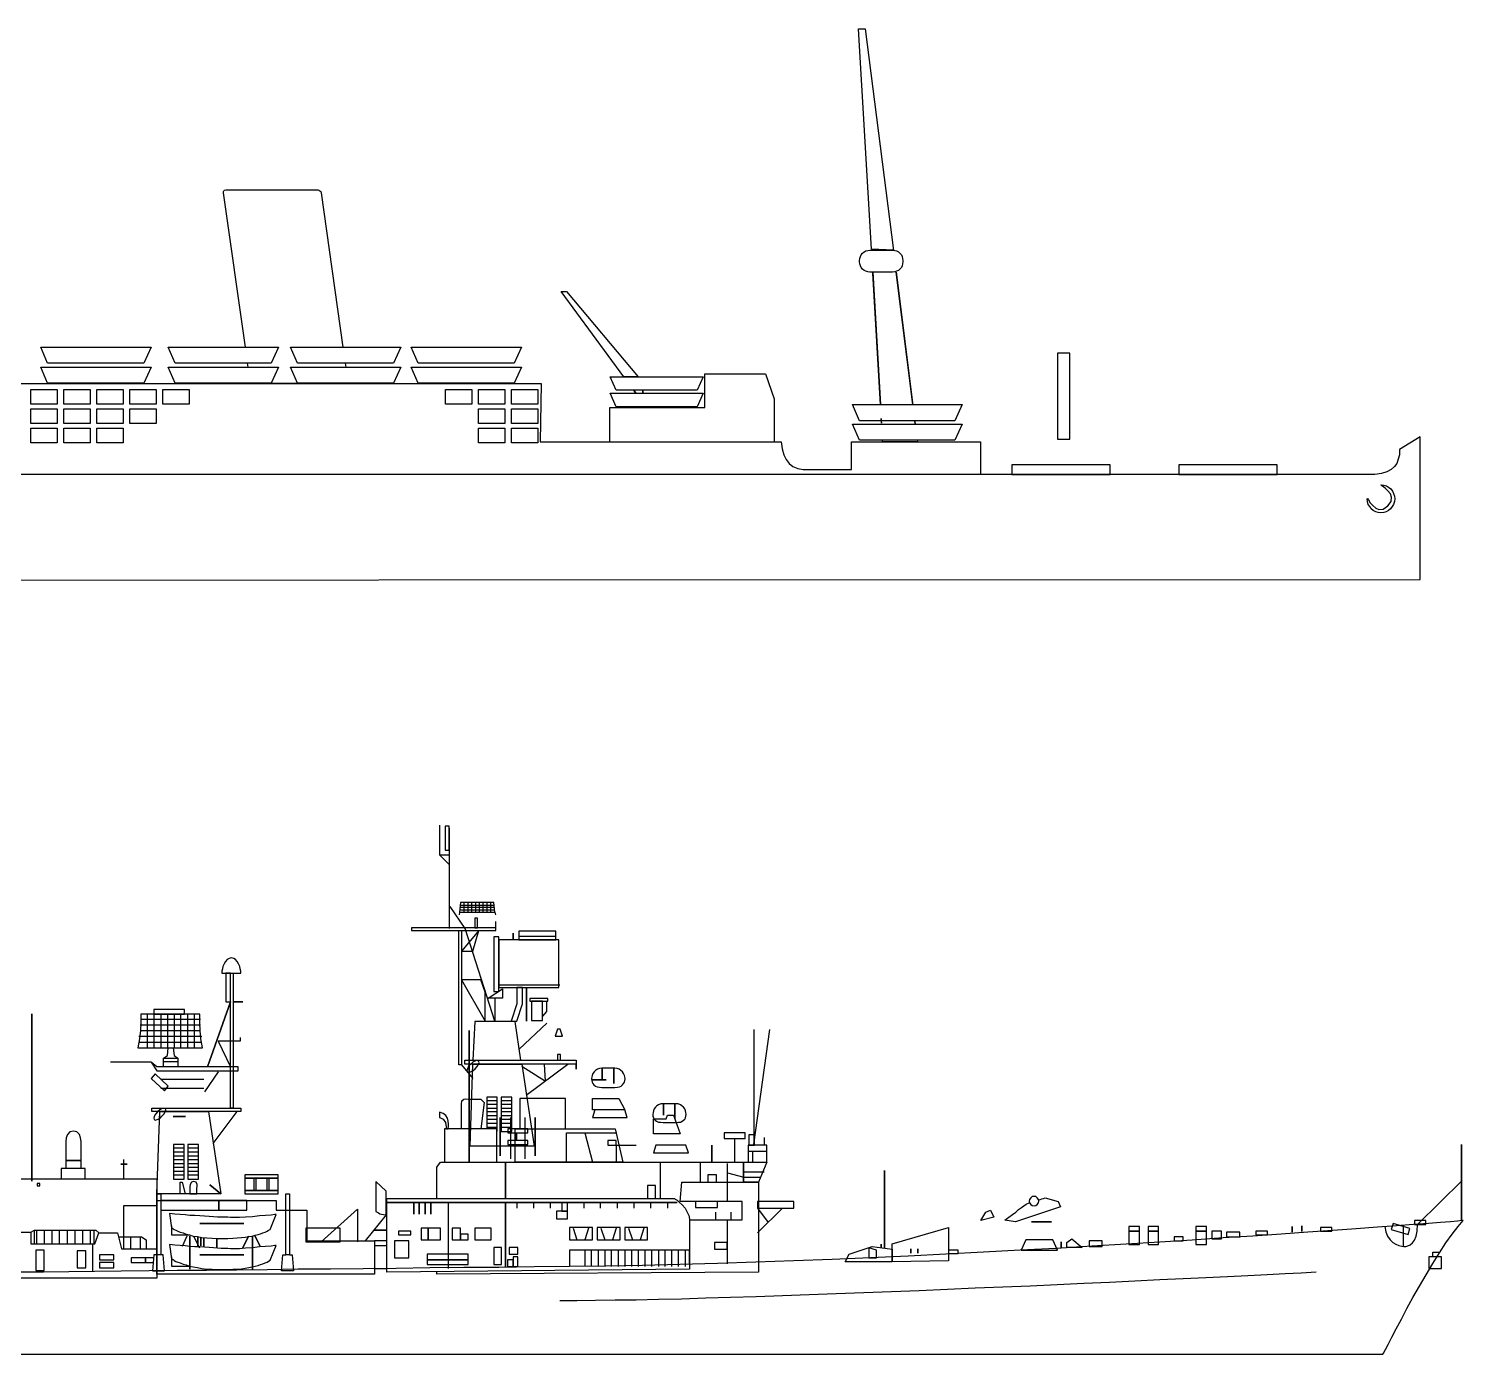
# Model space of a CAD drawing. Extents: x 598 to 1630, y 230 to 779.
# Drawn here: x 669.4 to 801.9, y 239.7 to 362.2 of the extents above; entities that cross this region are included whole.
import ezdxf

# ---------------------------------------------------------------- set-up
doc = ezdxf.new("R2010")
doc.units = 0
doc.header["$MEASUREMENT"] = 0
doc.layers.add('7', color=7, linetype='CONTINUOUS')

msp = doc.modelspace()

# ---------------------------------------------------------------- linework, layer by layer
at = {"layer": '7', "linetype": 'CONTINUOUS'}
for points in [[(747.25, 341.8), (746.05, 362.18), (746.69, 362.18), (749.28, 341.7), (749.28, 341.72), (747.25, 341.8)], [(689.41, 332.75), (687.38, 347.03), (687.38, 347.14), (687.41, 347.21), (687.48, 347.26), (687.59, 347.29)], [(687.59, 347.29), (696.1, 347.29), (696.2, 347.26), (696.3, 347.21), (696.38, 347.14), (696.4, 347.03), (698.43, 332.75)], [(747.12, 341.72), (749.2, 341.72), (749.41, 341.7), (749.58, 341.65), (749.74, 341.57), (749.89, 341.44), (750.02, 341.29), (750.09, 341.14), (750.14, 340.96), (750.17, 340.76), (750.17, 340.66), (750.14, 340.45), (750.09, 340.27), (750.02, 340.12), (749.89, 339.97), (749.74, 339.84), (749.58, 339.77), (749.41, 339.72), (749.2, 339.69), (747.12, 339.69), (746.92, 339.72), (746.74, 339.77), (746.59, 339.84), (746.43, 339.97), (746.31, 340.12), (746.23, 340.27), (746.18, 340.45), (746.15, 340.66), (746.15, 340.76), (746.18, 340.96), (746.23, 341.14), (746.31, 341.29), (746.43, 341.44), (746.59, 341.57), (746.74, 341.65), (746.92, 341.7), (747.12, 341.72)], [(748.09, 327.47), (747.37, 339.61), (747.37, 339.69), (748.09, 327.47)], [(749.53, 339.69), (751.08, 327.42), (751.08, 327.47), (749.53, 339.69)], [(724.38, 330.03), (718.58, 337.91), (719.09, 337.91), (725.7, 330.03), (725.7, 330.03), (724.38, 330.03)], [(670.51, 332.75), (680.7, 332.75), (680.04, 331.28), (679.48, 331.28), (678.92, 331.28), (678.39, 331.28), (677.83, 331.28), (677.27, 331.28), (676.71, 331.28), (676.15, 331.28), (675.59, 331.28), (675.03, 331.28), (674.47, 331.28), (673.91, 331.28), (673.36, 331.28), (672.8, 331.28), (672.26, 331.28), (671.7, 331.28), (671.14, 331.28), (670.51, 332.75)], [(682.27, 332.75), (692.46, 332.75), (691.8, 331.28), (691.24, 331.28), (690.69, 331.28), (690.15, 331.28), (689.59, 331.28), (689.03, 331.28), (688.47, 331.28), (687.92, 331.28), (687.36, 331.28), (686.8, 331.28), (686.24, 331.28), (685.68, 331.28), (685.12, 331.28), (684.56, 331.28), (684.03, 331.28), (683.47, 331.28), (682.91, 331.28), (682.27, 332.75)], [(693.58, 332.75), (703.77, 332.75), (703.11, 331.28), (702.55, 331.28), (701.99, 331.28), (701.46, 331.28), (700.9, 331.28), (700.34, 331.28), (699.78, 331.28), (699.22, 331.28), (698.66, 331.28), (698.1, 331.28), (697.55, 331.28), (696.99, 331.28), (696.43, 331.28), (695.87, 331.28), (695.34, 331.28), (694.78, 331.28), (694.22, 331.28), (693.58, 332.75)], [(704.74, 332.75), (714.93, 332.75), (714.26, 331.28), (713.71, 331.28), (713.15, 331.28), (712.61, 331.28), (712.05, 331.28), (711.49, 331.28), (710.94, 331.28), (710.38, 331.28), (709.82, 331.28), (709.26, 331.28), (708.7, 331.28), (708.14, 331.28), (707.58, 331.28), (707.02, 331.28), (706.49, 331.28), (705.93, 331.28), (705.37, 331.28), (704.74, 332.75)], [(764.45, 324.27), (765.59, 324.27), (765.59, 332.22), (764.45, 332.22), (764.45, 324.27)], [(670.51, 330.92), (680.7, 330.92), (680.04, 329.45), (679.48, 329.45), (678.92, 329.45), (678.39, 329.45), (677.83, 329.45), (677.27, 329.45), (676.71, 329.45), (676.15, 329.45), (675.59, 329.45), (675.03, 329.45), (674.47, 329.45), (673.91, 329.45), (673.36, 329.45), (672.8, 329.45), (672.26, 329.45), (671.7, 329.45), (671.14, 329.45), (670.51, 330.92)], [(682.27, 330.92), (692.46, 330.92), (691.8, 329.45), (691.24, 329.45), (690.69, 329.45), (690.15, 329.45), (689.59, 329.45), (689.03, 329.45), (688.47, 329.45), (687.92, 329.45), (687.36, 329.45), (686.8, 329.45), (686.24, 329.45), (685.68, 329.45), (685.12, 329.45), (684.56, 329.45), (684.03, 329.45), (683.47, 329.45), (682.91, 329.45), (682.27, 330.92)], [(689.67, 330.92), (689.62, 331.28)], [(693.58, 330.92), (703.77, 330.92), (703.11, 329.45), (702.55, 329.45), (701.99, 329.45), (701.46, 329.45), (700.9, 329.45), (700.34, 329.45), (699.78, 329.45), (699.22, 329.45), (698.66, 329.45), (698.1, 329.45), (697.55, 329.45), (696.99, 329.45), (696.43, 329.45), (695.87, 329.45), (695.34, 329.45), (694.78, 329.45), (694.22, 329.45), (693.58, 330.92)], [(698.64, 331.28), (698.69, 330.92)], [(704.74, 330.92), (714.93, 330.92), (714.26, 329.45), (713.71, 329.45), (713.15, 329.45), (712.61, 329.45), (712.05, 329.45), (711.49, 329.45), (710.94, 329.45), (710.38, 329.45), (709.82, 329.45), (709.26, 329.45), (708.7, 329.45), (708.14, 329.45), (707.58, 329.45), (707.02, 329.45), (706.49, 329.45), (705.93, 329.45), (705.37, 329.45), (704.74, 330.92)], [(723.08, 323.99), (723.08, 327.19), (731.85, 327.19), (731.85, 330.29), (737.46, 330.29), (738.28, 327.98), (738.28, 323.99), (723.08, 323.99)], [(649.78, 320.99), (653.21, 324.47), (657.12, 324.47), (657.12, 329.4), (716.73, 329.42), (716.65, 324.01), (738.91, 324.01), (739.01, 323.38), (739.17, 322.82), (739.37, 322.39), (739.65, 322.03), (740, 321.75), (740.44, 321.57), (740.95, 321.47), (741.58, 321.45), (745.42, 321.45), (745.42, 324.01), (757.33, 324.01), (757.33, 320.99), (649.78, 320.99)], [(669.59, 328.84), (672.03, 328.84), (672.03, 327.49), (669.59, 327.49), (669.59, 328.84)], [(672.64, 328.84), (675.08, 328.84), (675.08, 327.49), (672.64, 327.49), (672.64, 328.84)], [(675.69, 328.84), (678.13, 328.84), (678.13, 327.49), (675.69, 327.49), (675.69, 328.84)], [(678.74, 328.84), (681.18, 328.84), (681.18, 327.49), (678.74, 327.49), (678.74, 328.84)], [(681.79, 328.84), (684.23, 328.84), (684.23, 327.49), (681.79, 327.49), (681.79, 328.84)], [(698.77, 329.45), (698.66, 329.42), (690.15, 329.42), (690.05, 329.45)], [(707.89, 328.84), (710.33, 328.84), (710.33, 327.49), (707.89, 327.49), (707.89, 328.84)], [(710.94, 328.84), (713.38, 328.84), (713.38, 327.49), (710.94, 327.49), (710.94, 328.84)], [(713.99, 328.84), (716.42, 328.84), (716.42, 327.49), (713.99, 327.49), (713.99, 328.84)], [(723.13, 330.03), (731.7, 330.03), (731.14, 328.79), (730.68, 328.79), (730.22, 328.79), (729.74, 328.79), (729.28, 328.79), (728.82, 328.79), (728.34, 328.79), (727.88, 328.79), (727.4, 328.79), (726.94, 328.79), (726.49, 328.79), (726, 328.79), (725.55, 328.79), (725.06, 328.79), (724.61, 328.79), (724.12, 328.79), (723.67, 328.79), (723.13, 330.03)], [(725.5, 328.51), (725.29, 328.79), (725.29, 328.79), (725.5, 328.51)], [(726.13, 328.79), (726.13, 328.51), (726.13, 328.51), (726.13, 328.79)], [(723.13, 328.51), (731.7, 328.51), (731.14, 327.26), (730.68, 327.26), (730.22, 327.26), (729.74, 327.26), (729.28, 327.26), (728.82, 327.26), (728.34, 327.26), (727.88, 327.26), (727.4, 327.26), (726.94, 327.26), (726.49, 327.26), (726, 327.26), (725.55, 327.26), (725.06, 327.26), (724.61, 327.26), (724.12, 327.26), (723.67, 327.26), (723.13, 328.51)], [(745.52, 327.47), (755.63, 327.47), (754.97, 325.97), (754.44, 325.97), (753.88, 325.97), (753.32, 325.97), (752.79, 325.97), (752.23, 325.97), (751.67, 325.97), (751.13, 325.97), (750.58, 325.97), (750.02, 325.97), (749.46, 325.97), (748.9, 325.97), (748.36, 325.97), (747.81, 325.97), (747.25, 325.97), (746.71, 325.97), (746.15, 325.97), (745.52, 327.47)], [(669.59, 327.06), (672.03, 327.06), (672.03, 325.71), (669.59, 325.71), (669.59, 327.06)], [(672.64, 327.06), (675.08, 327.06), (675.08, 325.71), (672.64, 325.71), (672.64, 327.06)], [(675.69, 327.06), (678.13, 327.06), (678.13, 325.71), (675.69, 325.71), (675.69, 327.06)], [(678.74, 327.06), (681.18, 327.06), (681.18, 325.71), (678.74, 325.71), (678.74, 327.06)], [(710.94, 327.06), (713.38, 327.06), (713.38, 325.71), (710.94, 325.71), (710.94, 327.06)], [(713.99, 327.06), (716.42, 327.06), (716.42, 325.71), (713.99, 325.71), (713.99, 327.06)], [(748.19, 325.74), (748.16, 326.17), (748.16, 325.97), (748.19, 325.74)], [(669.59, 325.28), (672.03, 325.28), (672.03, 323.94), (669.59, 323.94), (669.59, 325.28)], [(672.64, 325.28), (675.08, 325.28), (675.08, 323.94), (672.64, 323.94), (672.64, 325.28)], [(675.69, 325.28), (678.13, 325.28), (678.13, 323.94), (675.69, 323.94), (675.69, 325.28)], [(710.94, 325.28), (713.38, 325.28), (713.38, 323.94), (710.94, 323.94), (710.94, 325.28)], [(713.99, 325.28), (716.42, 325.28), (716.42, 323.94), (713.99, 323.94), (713.99, 325.28)], [(745.52, 325.64), (755.63, 325.64), (754.97, 324.16), (754.44, 324.16), (753.88, 324.16), (753.32, 324.16), (752.79, 324.16), (752.23, 324.16), (751.67, 324.16), (751.13, 324.16), (750.58, 324.16), (750.02, 324.16), (749.46, 324.16), (748.9, 324.16), (748.36, 324.16), (747.81, 324.16), (747.25, 324.16), (746.71, 324.16), (746.15, 324.16), (745.52, 325.64)], [(751.26, 325.97), (751.31, 325.61), (751.31, 325.64), (751.26, 325.97)], [(605.46, 311.23), (797.94, 311.31), (797.94, 324.49), (796.06, 323.3), (796.03, 322.82), (795.93, 322.41), (795.81, 322.03), (795.58, 321.73), (795.27, 321.47), (794.87, 321.24), (794.38, 321.09), (793.77, 320.99), (646.52, 320.99), (641.03, 320.05), (617.15, 320.05), (611.74, 323.12), (598.14, 323.12), (598.14, 321.39), (605.49, 317.15), (605.46, 311.23)], [(751.49, 324.22), (751.52, 324.01), (748.29, 324.01), (748.29, 324.01), (748.29, 324.16), (751.49, 324.22)], [(760.23, 320.99), (769.3, 320.99), (769.3, 321.9), (760.23, 321.9), (760.23, 320.99)], [(775.66, 320.99), (784.73, 320.99), (784.73, 321.9), (775.66, 321.9), (775.66, 320.99)], [(794.36, 320.05), (794.61, 320.02), (794.84, 319.95), (795.04, 319.82), (795.25, 319.67), (795.4, 319.46), (795.5, 319.26), (795.58, 319.01), (795.6, 318.75), (795.58, 318.5), (795.5, 318.24), (795.37, 318.04), (795.22, 317.84), (795.04, 317.68), (794.81, 317.56), (794.59, 317.48), (794.33, 317.46), (794.08, 317.48), (793.85, 317.56), (793.62, 317.68), (793.44, 317.84), (793.29, 318.04), (793.16, 318.24), (793.09, 318.5), (793.06, 318.75), (793.09, 318.78), (793.19, 318.65), (793.34, 318.4), (793.57, 318.14), (793.85, 317.89), (794.15, 317.76), (794.53, 317.81), (794.97, 318.12), (795.27, 318.52), (795.32, 318.9), (795.2, 319.23), (794.97, 319.51), (794.71, 319.74), (794.46, 319.92), (794.33, 320.02), (794.36, 320.05)], [(707.34, 288.61), (707.34, 285.89), (708.28, 284.95)], [(708.23, 286.32), (708.23, 288.53), (707.87, 288.53), (707.87, 286.32), (708.23, 286.32)], [(708.23, 288.35), (708.23, 279.08)], [(707.34, 285.89), (708.23, 285.89)], [(712.47, 272.65), (712.47, 270.52), (709.73, 279.08), (708.33, 281.11)], [(712.47, 280.58), (712.37, 281.47), (709.3, 281.47), (709.19, 280.58), (712.47, 280.58)], [(709.3, 281.24), (712.37, 281.24)], [(709.3, 281.04), (712.37, 281.04)], [(709.6, 281.47), (709.6, 280.58)], [(709.96, 281.47), (709.96, 280.58)], [(710.31, 281.47), (710.31, 280.58)], [(710.67, 281.47), (710.67, 280.58)], [(711, 281.47), (711, 280.58)], [(711.35, 281.47), (711.35, 280.58)], [(711.71, 281.47), (711.71, 280.58)], [(712.07, 281.47), (712.07, 280.58)], [(709.19, 280.58), (709.17, 280.32)], [(709.3, 280.81), (712.37, 280.81)], [(710.87, 279.13), (710.87, 280.04), (710.62, 280.04), (710.62, 279.13), (710.87, 279.13)], [(712.47, 280.58), (712.52, 280.32)], [(712.52, 279.71), (712.52, 279.13)], [(712.55, 278.9), (712.55, 279.13), (704.75, 279.13), (704.75, 278.9), (712.55, 278.9)], [(709.37, 278.9), (709.37, 266.48), (709.12, 266.48), (709.12, 278.9), (709.37, 278.9)], [(709.37, 276.97), (710.44, 276.97), (710.97, 278.9)], [(709.37, 276.97), (710.44, 276.97), (710.97, 278.9), (709.37, 276.97)], [(714.15, 278.11), (714.15, 278.65)], [(714.15, 278.11), (714.15, 278.65), (714.15, 278.11)], [(718.11, 278.04), (718.11, 278.82), (714.68, 278.82), (714.68, 278.04), (718.11, 278.04)], [(714.76, 278.37), (718.11, 278.37)], [(712.83, 273.26), (712.83, 278.29), (712.37, 278.29), (712.37, 273.26), (712.83, 273.26)], [(712.37, 278.29), (712.37, 278.29), (712.37, 278.29), (712.37, 278.29), (712.37, 278.29)], [(718.37, 273.62), (718.37, 278.04), (712.83, 278.04), (712.83, 273.62), (718.37, 273.62)], [(688.99, 274.94), (688.99, 275.12), (688.94, 275.34), (688.89, 275.57), (688.79, 275.8), (688.66, 276.03), (688.51, 276.21), (688.33, 276.31), (688.1, 276.36), (687.9, 276.31), (687.72, 276.21), (687.57, 276.03), (687.44, 275.8), (687.34, 275.57), (687.29, 275.34), (687.24, 275.12), (687.24, 274.94), (688.99, 274.94)], [(688.03, 272.29), (688.03, 274.94), (687.6, 274.94), (687.6, 272.29), (688.03, 272.29)], [(688.28, 274.94), (688.28, 262.49), (688.03, 262.49), (688.03, 274.94), (688.28, 274.94)], [(711.15, 274.33), (709.37, 274.33), (711.58, 270.52), (711.58, 273.18)], [(711.15, 274.33), (709.37, 274.33), (711.58, 270.52), (711.58, 273.18), (711.15, 274.33)], [(713.18, 273.51), (713.18, 272.65), (711.84, 272.65)], [(713.18, 273.51), (713.18, 272.65), (711.84, 272.65), (713.18, 273.51)], [(712.83, 273.87), (718.47, 273.87)], [(714.5, 270.52), (715.01, 272.12), (715.01, 273.62), (714.5, 273.62), (714.5, 272.12), (713.97, 270.52), (714.5, 270.52)], [(715.37, 273.62), (715.37, 270.52)], [(715.37, 273.62), (715.37, 270.52), (715.37, 273.62)], [(685.92, 266.3), (688.03, 272.29)], [(685.92, 266.3), (688.03, 272.29), (685.92, 266.3)], [(688.38, 272.29), (689.17, 272.29)], [(688.38, 272.29), (689.17, 272.29), (688.38, 272.29)], [(717.35, 272.35), (717.35, 272.6), (715.7, 272.6), (715.7, 272.35), (717.35, 272.35)], [(716.87, 270.57), (716.87, 272.35), (715.85, 272.35), (715.85, 270.57), (716.87, 270.57)], [(716.87, 270.97), (716.87, 272.35), (717.22, 272.35), (717.22, 271.41), (716.87, 270.97)], [(669.68, 255.75), (669.68, 271.18)], [(669.68, 255.75), (669.68, 271.18), (669.68, 255.75)], [(685.46, 268.05), (685.31, 268.89), (685.23, 269.65), (685.21, 270.36), (685.21, 271.15), (679.74, 271.15), (679.74, 270.36), (679.72, 269.65), (679.62, 268.89), (679.47, 268.05), (685.46, 268.05)], [(679.74, 270.69), (685.26, 270.69)], [(680.35, 271.15), (680.35, 268.05)], [(683.79, 271.15), (683.79, 271.58), (680.96, 271.58), (680.96, 271.15), (683.79, 271.15)], [(680.96, 271.15), (680.96, 268.05)], [(681.6, 271.15), (681.6, 268.05)], [(682.21, 271.15), (682.21, 268.05)], [(682.82, 271.15), (682.82, 268.05)], [(683.43, 271.15), (683.43, 268.05)], [(684.06, 271.15), (684.06, 268.05)], [(684.67, 271.15), (684.67, 268.05)], [(714.86, 266.91), (714.33, 270.49), (710.62, 270.49), (710.44, 266.91), (714.86, 266.91)], [(679.57, 269.12), (685.39, 269.12)], [(679.69, 270.19), (685.26, 270.19)], [(679.69, 269.65), (685.26, 269.65)], [(710.08, 269.65), (710.08, 257.48)], [(710.08, 269.65), (710.08, 257.48), (710.08, 269.65)], [(717.27, 270.34), (714.71, 267.92)], [(718.7, 269.12), (718.49, 269.78), (718.24, 269.78), (718.04, 269.12), (718.7, 269.12)], [(736.38, 269.73), (736.38, 259.13), (737.88, 269.73)], [(679.57, 268.58), (685.39, 268.58)], [(682.74, 268.05), (682.82, 267.34), (683.18, 267.09), (683.18, 266.3), (681.85, 266.3), (681.85, 267.09), (682.21, 267.34), (682.29, 268.05), (682.74, 268.05)], [(688.92, 269.02), (688.92, 268.66), (686.89, 268.66), (688.03, 266.3)], [(680.66, 266.73), (676.95, 266.73)], [(680.71, 266.73), (681.24, 265.94), (688.74, 265.94), (688.74, 266.3), (681.24, 266.3), (680.71, 266.73)], [(681.85, 267.09), (683.18, 267.09)], [(681.85, 266.78), (683.18, 266.78)], [(709.37, 266.48), (710.44, 265.23)], [(719.97, 266.91), (719.97, 266.55), (709.68, 266.55), (709.68, 266.91), (719.97, 266.91)], [(710.64, 266.12), (710.82, 266.32), (710.95, 266.55), (711, 266.7), (710.95, 266.83), (710.82, 266.88), (710.67, 266.86), (710.44, 266.73), (710.24, 266.55), (710.03, 266.35), (709.93, 266.12), (709.88, 265.94), (709.91, 265.82), (710.03, 265.79), (710.21, 265.82), (710.44, 265.94), (710.64, 266.12)], [(710.19, 258.98), (710.44, 266.55), (714.94, 266.55), (716.08, 258.98), (710.19, 258.98)], [(714.94, 266.37), (717.15, 264.98), (717.05, 266.55)], [(719.21, 266.5), (715.34, 263.66)], [(718.54, 266.91), (718.54, 267.44), (718.24, 267.44), (718.24, 266.91), (718.54, 266.91)], [(719.97, 266.55), (719.97, 266.07)], [(719.97, 266.55), (719.97, 266.07), (719.97, 266.55)], [(682.29, 264.52), (681.07, 265.66), (680.71, 265.23), (681.93, 264.09), (682.29, 264.52)], [(681.6, 265.15), (685.56, 265.15)], [(686.89, 265.84), (685.64, 263.99)], [(723.55, 264.39), (723.78, 264.42), (723.98, 264.44), (724.14, 264.52), (724.26, 264.62), (724.36, 264.75), (724.44, 264.87), (724.47, 265.03), (724.49, 265.18), (724.47, 265.36), (724.44, 265.51), (724.36, 265.69), (724.26, 265.84), (724.11, 265.97), (723.96, 266.07), (723.75, 266.15), (723.55, 266.17), (722.36, 266.17), (722.13, 266.15), (721.95, 266.07), (721.77, 265.97), (721.64, 265.84), (721.52, 265.69), (721.44, 265.51), (721.42, 265.36), (721.39, 265.18), (721.42, 265.03), (721.44, 264.87), (721.52, 264.75), (721.62, 264.62), (721.75, 264.52), (721.92, 264.44), (722.13, 264.42), (722.36, 264.39), (723.55, 264.39)], [(722.38, 266.17), (722.38, 265.1)], [(722.38, 266.17), (722.38, 265.1), (722.38, 266.17)], [(723.45, 266.17), (723.45, 264.75)], [(723.45, 266.17), (723.45, 264.75), (723.45, 266.17)], [(681.6, 264.34), (685.56, 264.34)], [(721.44, 265.08), (722.74, 265.08)], [(721.44, 265.08), (722.74, 265.08), (721.44, 265.08)], [(688.99, 262.49), (688.99, 262.16), (680.76, 262.16), (680.76, 262.49), (688.99, 262.49)], [(681.7, 261.73), (681.88, 261.93), (682.01, 262.13), (682.06, 262.31), (682.03, 262.44), (681.9, 262.46), (681.73, 262.44), (681.5, 262.31), (681.29, 262.13), (681.12, 261.93), (680.99, 261.7), (680.94, 261.55), (680.99, 261.42), (681.12, 261.37), (681.27, 261.42), (681.5, 261.52), (681.7, 261.73)], [(709.37, 260.56), (709.37, 260.84), (709.37, 261.47), (709.37, 262.23), (709.37, 262.84), (709.42, 263.17), (709.58, 263.3), (709.78, 263.33), (710.01, 263.3), (710.13, 263.3), (710.29, 263.3), (710.49, 263.3), (710.67, 263.3), (710.85, 263.3), (711, 263.3), (711.1, 263.3), (711.15, 263.3), (711.46, 263), (711.15, 260.56), (709.37, 260.56)], [(712.65, 260.33), (712.68, 260.33), (712.68, 263.5), (711.71, 263.5), (711.71, 260.56), (711.71, 260.56)], [(711.71, 263.2), (712.68, 263.2)], [(711.71, 262.84), (712.68, 262.84)], [(711.71, 262.49), (712.68, 262.49)], [(714.02, 260.33), (714.02, 263.5), (713.03, 263.5), (713.03, 260.33), (714.02, 260.33)], [(713.03, 263.2), (714.02, 263.2)], [(713.03, 262.84), (714.02, 262.84)], [(713.03, 262.49), (714.02, 262.49)], [(719, 260.56), (719, 263.38), (714.76, 263.38), (714.76, 260.56), (719, 260.56)], [(724.47, 262.31), (721.47, 262.31), (721.47, 263.38), (723.93, 263.38), (724.47, 262.31)], [(729.19, 261.14), (729.42, 261.17), (729.62, 261.19), (729.78, 261.27), (729.9, 261.37), (730, 261.47), (730.08, 261.6), (730.11, 261.75), (730.13, 261.9), (730.11, 262.08), (730.08, 262.23), (730, 262.41), (729.9, 262.56), (729.75, 262.69), (729.6, 262.79), (729.4, 262.87), (729.19, 262.89), (728, 262.89), (727.79, 262.87), (727.59, 262.79), (727.44, 262.69), (727.31, 262.56), (727.18, 262.41), (727.11, 262.23), (727.08, 262.08), (727.06, 261.9), (727.06, 261.75), (727.11, 261.6), (727.18, 261.47), (727.26, 261.37), (727.39, 261.27), (727.57, 261.19), (727.77, 261.17), (728, 261.14), (729.19, 261.14)], [(728.05, 262.89), (728.05, 261.83)], [(728.05, 262.89), (728.05, 261.83), (728.05, 262.89)], [(729.09, 262.89), (729.09, 261.5)], [(729.09, 262.89), (729.09, 261.5), (729.09, 262.89)], [(681.24, 254.56), (681.5, 262.16), (686, 262.16), (687.14, 254.56), (681.24, 254.56)], [(682.74, 261.7), (683.89, 261.7)], [(682.74, 261.7), (683.89, 261.7), (682.74, 261.7)], [(688.61, 262.16), (686.4, 259.23)], [(707.34, 262.11), (707.34, 261.62), (707.44, 261.6), (707.67, 261.47), (707.9, 261.14), (708, 260.56), (708.15, 260.56), (708.15, 260.61), (708.18, 260.78), (708.18, 260.99), (708.15, 261.27), (708.08, 261.55), (707.92, 261.8), (707.67, 261.98), (707.34, 262.11)], [(711.71, 262.16), (712.68, 262.16)], [(711.71, 261.8), (712.68, 261.8)], [(711.71, 261.45), (712.68, 261.45)], [(712.95, 261.62), (712.95, 258.09)], [(712.95, 261.62), (712.95, 258.09), (712.95, 261.62)], [(713.03, 262.16), (714.02, 262.16)], [(713.03, 261.8), (714.02, 261.8)], [(713.03, 261.45), (714.02, 261.45)], [(713.92, 261.62), (713.92, 257.81)], [(715.24, 261.62), (715.24, 257.81)], [(716.18, 261.62), (716.18, 258.09)], [(716.18, 261.62), (716.18, 258.09), (716.18, 261.62)], [(724.69, 261.62), (724.47, 262.31), (721.7, 262.31), (721.47, 261.62), (724.69, 261.62)], [(729.57, 260.12), (727.11, 260.12), (727.11, 261.5), (728.3, 261.5), (728.4, 261.83), (728.96, 261.83), (729.57, 260.12)], [(674.23, 256.9), (674.23, 257.53), (674.23, 258.68), (674.23, 259.41), (674.18, 259.74), (674.08, 260.05), (673.85, 260.28), (673.52, 260.35), (673.19, 260.28), (672.99, 260.05), (672.86, 259.74), (672.81, 259.41), (672.81, 258.68), (672.81, 257.53), (672.81, 256.9), (672.81, 256.9)], [(712.65, 257.48), (712.65, 260.56), (707.8, 260.56), (707.8, 257.48), (712.65, 257.48)], [(711.71, 261.09), (712.68, 261.09)], [(711.71, 260.73), (712.68, 260.73)], [(713.03, 261.09), (714.02, 261.09)], [(713.03, 260.73), (714.02, 260.73)], [(715.52, 260.2), (715.52, 260.56), (713.67, 260.56), (713.67, 260.2), (715.52, 260.2)], [(714.33, 260.56), (723.58, 260.56), (724.29, 257.48), (714.33, 257.48), (714.33, 260.56)], [(714.45, 260.2), (714.45, 259.49)], [(714.45, 260.2), (714.45, 259.49), (714.45, 260.2)], [(719.08, 257.48), (719.08, 260.2), (723.68, 260.2)], [(720.76, 260.2), (721.47, 257.48)], [(735.6, 259.67), (735.6, 260.2), (733.64, 260.2), (733.64, 259.67), (735.6, 259.67)], [(736.46, 259.06), (736.46, 260.02), (735.93, 260.02), (735.93, 259.06), (736.46, 259.06)], [(683.76, 255.93), (683.76, 259.11), (682.77, 259.11), (682.77, 255.93), (683.76, 255.93)], [(682.77, 258.8), (683.76, 258.8)], [(685.08, 255.93), (685.08, 259.11), (684.09, 259.11), (684.09, 255.93), (685.08, 255.93)], [(684.09, 258.8), (685.08, 258.8)], [(715.52, 259.13), (715.52, 259.49), (713.67, 259.49), (713.67, 259.13), (715.52, 259.13)], [(723.68, 259.06), (723.68, 259.49), (722.89, 259.49), (722.89, 259.06), (723.68, 259.06)], [(722.89, 259.06), (725.53, 259.06)], [(723.68, 259.06), (723.68, 257.48)], [(730.34, 258.35), (730.11, 259.06), (727.34, 259.06), (727.11, 258.35), (730.34, 258.35)], [(732.5, 259.06), (732.5, 257.48)], [(732.5, 259.06), (732.5, 257.48), (732.5, 259.06)], [(734.6, 259.67), (734.6, 257.48)], [(737.6, 257.48), (737.6, 259.06), (735.85, 259.06), (735.85, 257.48), (737.6, 257.48)], [(735.85, 258.52), (737.6, 258.52)], [(736.28, 258.52), (736.28, 257.48)], [(737.35, 259.77), (737.35, 259.06)], [(801.76, 259.13), (801.76, 252.09)], [(801.76, 259.13), (801.76, 252.09), (801.76, 259.13)], [(672.81, 257.63), (674.23, 257.63)], [(672.81, 257.63), (674.23, 257.63), (672.81, 257.63)], [(677.89, 257.3), (678.5, 257.3)], [(677.89, 257.3), (678.5, 257.3), (677.89, 257.3)], [(678.14, 257.74), (678.14, 255.96)], [(682.77, 258.45), (683.76, 258.45)], [(682.77, 258.09), (683.76, 258.09)], [(682.77, 257.74), (683.76, 257.74)], [(682.77, 257.38), (683.76, 257.38)], [(684.09, 258.45), (685.08, 258.45)], [(684.09, 258.09), (685.08, 258.09)], [(684.09, 257.74), (685.08, 257.74)], [(684.09, 257.38), (685.08, 257.38)], [(707.09, 254.13), (707.09, 254.2), (707.09, 257.02), (707.44, 257.48), (735.42, 257.48), (735.42, 255.63), (736.81, 255.63), (736.81, 247.32), (707.09, 247.14), (707.09, 247.37), (707.09, 247.37)], [(713.44, 257.48), (713.44, 254.2)], [(713.44, 257.48), (713.44, 254.2), (713.44, 257.48)], [(727.72, 257.48), (727.72, 254.2)], [(731.43, 257.48), (731.43, 255.7)], [(733.92, 257.38), (733.92, 253.85)], [(735.42, 257.48), (737.6, 257.48), (736.81, 255.63), (735.42, 255.63), (735.42, 257.48)], [(665.01, 253.14), (666.58, 253.14), (666.58, 255.96), (681.24, 255.96), (681.24, 246.78), (664.65, 246.78), (665.01, 253.14)], [(674.61, 255.96), (674.61, 256.9), (672.4, 256.9), (672.4, 255.96), (674.61, 255.96)], [(682.77, 257.02), (683.76, 257.02)], [(682.77, 256.67), (683.76, 256.67)], [(682.77, 256.31), (683.76, 256.31)], [(684.09, 257.02), (685.08, 257.02)], [(684.09, 256.67), (685.08, 256.67)], [(684.09, 256.31), (685.08, 256.31)], [(692.45, 254.56), (692.45, 256.31), (689.35, 256.31), (689.35, 254.56), (692.45, 254.56)], [(689.35, 256.01), (692.45, 256.01)], [(689.35, 256.01), (692.45, 256.01), (689.35, 256.01)], [(690.42, 254.86), (690.42, 256.01), (690.19, 256.01), (690.19, 254.86), (690.42, 254.86)], [(691.61, 254.86), (691.61, 256.01), (691.38, 256.01), (691.38, 254.86), (691.61, 254.86)], [(732.93, 255.63), (732.93, 256.31), (732.14, 256.31), (732.14, 255.63), (732.93, 255.63)], [(736.99, 256.06), (735.49, 256.06), (733.99, 256.49)], [(735.49, 256.59), (737.35, 256.59)], [(748.45, 249.53), (748.45, 256.72)], [(748.45, 249.53), (748.45, 256.72), (748.45, 249.53)], [(670.42, 255.3), (670.42, 255.52), (670.17, 255.52), (670.17, 255.3), (670.42, 255.3)], [(681.6, 254.56), (681.6, 248.92), (681.24, 248.92), (681.24, 254.56), (681.6, 254.56)], [(683.4, 255.63), (683.58, 255.63), (683.84, 254.56), (683.4, 254.56), (683.4, 255.63)], [(684.93, 254.56), (684.93, 255.14), (684.95, 255.22), (684.95, 255.42), (684.85, 255.63), (684.62, 255.7), (684.42, 255.63), (684.32, 255.42), (684.29, 255.22), (684.29, 255.14), (684.29, 254.56), (684.93, 254.56)], [(686.12, 255.4), (687.14, 254.56)], [(686.12, 255.4), (687.14, 254.56), (686.12, 255.4)], [(689.35, 254.86), (692.45, 254.86)], [(689.35, 254.86), (692.45, 254.86), (689.35, 254.86)], [(693.49, 254.56), (693.49, 248.92), (693.14, 248.92), (693.14, 254.56), (693.49, 254.56)], [(701.45, 255.7), (701.45, 252.96), (701.47, 252.93), (701.52, 252.91), (701.6, 252.86), (701.7, 252.81), (701.83, 252.73), (702, 252.68), (702.18, 252.65), (702.41, 252.63), (702.41, 254.81), (701.45, 255.7)], [(727.29, 254.13), (727.29, 255.35), (726.57, 255.35), (726.57, 254.13), (727.29, 254.13)], [(730.46, 252.17), (735.32, 252.17), (735.32, 253.85), (729.57, 253.85), (729.73, 255.65), (735.42, 255.65)], [(794.7, 251.56), (794.77, 251.05), (794.95, 250.65), (795.18, 250.32), (795.44, 250.06), (795.72, 249.91), (795.99, 249.78), (796.25, 249.73), (796.45, 249.71), (796.63, 249.71), (796.83, 249.76), (797.04, 249.86), (797.24, 250.04), (797.42, 250.29), (797.57, 250.65), (797.67, 251.13), (797.7, 251.74), (801.84, 255.8)], [(681.24, 249.48), (681.24, 253.47), (678.14, 253.47), (678.14, 249.48), (681.24, 249.48)], [(681.24, 253.95), (692.27, 253.95), (692.27, 253.06), (695.09, 253.06), (695.09, 250.24), (701.34, 250.24), (701.34, 247.14), (681.24, 247.14), (681.24, 253.95)], [(689.53, 253.06), (689.53, 253.95), (681.6, 253.95), (681.6, 253.06), (689.53, 253.06)], [(686.96, 253.95), (686.96, 253.06)], [(686.96, 253.95), (686.96, 253.06), (686.96, 253.95)], [(702.49, 247.32), (702.49, 254.13), (729.06, 254.13), (729.12, 254.08), (729.29, 253.97), (729.5, 253.8), (729.78, 253.54), (730.03, 253.24), (730.23, 252.88), (730.41, 252.5), (730.46, 252.09), (730.46, 250.9), (730.46, 249.43), (730.46, 248.13), (730.46, 247.6), (702.49, 247.32)], [(702.49, 253.77), (729.32, 253.77)], [(702.49, 253.77), (729.32, 253.77), (702.49, 253.77)], [(704.98, 253.77), (704.98, 252.7)], [(704.98, 253.77), (704.98, 252.7), (704.98, 253.77)], [(705.48, 253.77), (705.48, 252.7)], [(705.48, 253.77), (705.48, 252.7), (705.48, 253.77)], [(706.02, 253.77), (706.02, 252.7)], [(706.02, 253.77), (706.02, 252.7), (706.02, 253.77)], [(706.55, 253.77), (706.55, 252.7)], [(706.55, 253.77), (706.55, 252.7), (706.55, 253.77)], [(708.15, 253.77), (708.15, 247.67)], [(713.44, 253.67), (713.44, 247.77)], [(713.44, 253.67), (713.44, 247.77), (713.44, 253.67)], [(714.5, 253.77), (714.5, 253.24)], [(716.03, 253.77), (716.03, 253.24)], [(717.58, 253.77), (717.58, 253.24)], [(719.18, 252.96), (719.18, 253.77), (718.65, 253.77), (718.65, 252.96), (719.18, 252.96)], [(720.68, 253.77), (720.68, 253.24)], [(722.2, 253.77), (722.2, 253.24)], [(723.75, 253.77), (723.75, 253.24)], [(725.3, 253.77), (725.3, 253.24)], [(726.85, 253.77), (726.85, 253.24)], [(728.4, 253.77), (728.4, 253.24)], [(733.03, 253.31), (733.03, 253.85), (731, 253.85), (731, 253.31), (733.03, 253.31)], [(740.09, 253.24), (740.09, 253.85), (736.74, 253.85), (736.74, 253.24), (740.09, 253.24)], [(736.74, 253.24), (737.7, 251.92)], [(739.03, 253.24), (736.74, 250.95)], [(762.68, 254), (762.83, 254.05), (762.99, 254.1), (763.14, 254.15), (763.32, 254.2), (764.51, 253.85), (764.71, 253.37), (760.55, 251.99), (759.58, 252.12), (759.96, 252.4), (760.29, 252.65), (760.6, 252.88), (760.85, 253.11), (761.11, 253.31), (761.34, 253.47), (761.56, 253.62), (761.82, 253.72), (761.87, 253.75), (761.87, 253.72)], [(762.28, 253.47), (762.43, 253.49), (762.58, 253.59), (762.68, 253.72), (762.71, 253.9), (762.68, 254.05), (762.58, 254.2), (762.43, 254.31), (762.28, 254.33), (762.1, 254.31), (761.97, 254.2), (761.87, 254.05), (761.84, 253.9), (761.87, 253.72), (761.97, 253.59), (762.1, 253.49), (762.28, 253.47)], [(609.97, 239.75), (794.52, 239.75), (794.57, 239.85), (794.75, 240.18), (795, 240.66), (795.33, 241.32), (795.74, 242.11), (796.22, 243), (796.73, 243.96), (797.29, 244.98), (797.9, 246.05), (798.51, 247.09), (799.12, 248.13), (799.73, 249.12), (800.34, 250.04), (800.9, 250.85), (801.46, 251.54), (801.94, 252.09), (801.81, 252.09), (801.41, 252.04), (800.75, 251.99), (799.83, 251.92), (798.71, 251.84), (797.34, 251.74), (795.77, 251.61), (794.01, 251.48), (792.03, 251.33), (789.9, 251.18), (787.58, 251.03), (785.12, 250.85), (782.5, 250.67), (779.76, 250.49), (776.89, 250.29), (773.89, 250.11), (770.79, 249.91), (767.61, 249.73), (764.33, 249.53), (761.01, 249.35), (757.6, 249.17), (754.14, 248.99), (750.66, 248.82), (747.16, 248.66), (743.62, 248.51), (740.09, 248.38), (736.56, 248.26), (733.03, 248.13), (729.55, 248.03), (726.09, 247.95), (722.71, 247.9), (719.36, 247.85), (716.08, 247.83), (712.83, 247.77), (709.6, 247.75), (706.45, 247.72), (703.33, 247.67), (700.28, 247.65), (697.28, 247.62), (694.3, 247.6), (691.43, 247.55), (688.59, 247.52), (685.82, 247.5), (683.12, 247.47), (680.51, 247.44), (677.94, 247.42), (675.48, 247.39), (673.09, 247.37), (670.75, 247.34), (668.54, 247.32)], [(682.41, 252.76), (682.59, 251.43), (682.62, 251.43), (682.67, 251.38), (682.74, 251.33), (682.84, 251.28), (683, 251.21), (683.18, 251.13), (683.4, 251.03), (683.66, 250.95), (683.94, 250.85), (684.24, 250.77), (684.6, 250.67), (684.98, 250.62), (685.39, 250.54), (685.84, 250.49), (686.33, 250.47), (686.83, 250.44), (687.34, 250.44), (687.8, 250.44), (688.26, 250.47), (688.66, 250.49), (689.04, 250.52), (689.4, 250.57), (689.73, 250.62), (690.04, 250.67), (690.32, 250.75), (690.59, 250.82), (690.82, 250.87), (691.03, 250.95), (691.23, 251.03), (691.41, 251.13), (691.56, 251.21), (691.69, 251.28), (692.25, 252.65), (692.12, 252.65), (691.79, 252.6), (691.28, 252.58), (690.7, 252.53), (690.06, 252.45), (689.43, 252.42), (688.87, 252.37), (688.46, 252.37), (688.28, 252.37), (688.05, 252.37), (687.8, 252.4), (687.49, 252.4), (687.16, 252.4), (686.83, 252.42), (686.45, 252.45), (686.05, 252.48), (685.64, 252.5), (685.21, 252.53), (684.75, 252.55), (684.29, 252.58), (683.84, 252.63), (683.38, 252.65), (682.9, 252.7), (682.41, 252.76)], [(696.41, 250.14), (699.77, 253.14), (699.77, 250.14)], [(702.41, 252.63), (700.48, 250.24)], [(719.18, 252.27), (719.18, 252.96), (718.16, 252.96), (718.16, 252.27), (719.18, 252.27)], [(732.85, 252.88), (732.85, 252.17)], [(733.92, 252.17), (733.92, 248.11)], [(734.25, 252.88), (734.25, 252.17)], [(757.37, 252.09), (757.83, 252.88), (758.26, 253.06), (758.57, 252.4), (757.37, 252.09)], [(762.05, 251.99), (763.9, 251.99)], [(762.05, 251.99), (763.9, 251.99), (762.05, 251.99)], [(798.48, 251.74), (798.48, 252.09), (797.44, 252.09), (797.44, 251.74), (798.48, 251.74)], [(667.29, 249.96), (667.83, 249.96), (668.26, 251.03), (669.58, 251.03), (669.58, 249.96), (675.5, 249.96), (675.86, 250.95), (677.61, 250.95), (677.97, 249.48), (681.24, 249.48)], [(669.58, 251.03), (669.94, 251.21), (675.58, 251.21), (675.86, 250.95)], [(669.89, 251.21), (669.89, 249.96)], [(670.11, 251.21), (670.11, 249.96)], [(670.83, 251.21), (670.83, 249.96)], [(671.54, 251.21), (671.54, 249.96)], [(672.22, 251.21), (672.22, 249.96)], [(672.93, 251.21), (672.93, 249.96)], [(673.65, 251.21), (673.65, 249.96)], [(674.36, 251.21), (674.36, 249.96)], [(675.07, 251.21), (675.07, 249.96)], [(675.4, 251.21), (675.4, 249.96)], [(677.71, 250.6), (679.82, 250.6), (680.25, 250.32), (680.25, 249.48)], [(678.8, 250.6), (678.8, 249.48)], [(679.69, 250.6), (679.69, 249.48)], [(682.57, 251.61), (682.57, 250.77), (684.24, 250.77), (684.24, 250.77)], [(684.01, 250.67), (683.58, 249.71)], [(684.27, 247.6), (684.27, 250.67)], [(684.27, 247.6), (684.27, 250.67), (684.27, 247.6)], [(684.62, 250.67), (685.16, 249.58)], [(685.21, 251.82), (689.27, 251.82)], [(685.21, 251.82), (689.27, 251.82), (685.21, 251.82)], [(685.28, 249.76), (685.28, 250.57)], [(685.28, 249.76), (685.28, 250.57), (685.28, 249.76)], [(689.71, 250.67), (689.17, 249.58)], [(689.71, 250.67), (689.17, 249.58), (689.71, 250.67)], [(690.06, 247.6), (690.06, 250.67)], [(690.06, 247.6), (690.06, 250.67), (690.06, 247.6)], [(690.32, 250.67), (690.77, 249.71)], [(690.32, 250.67), (690.77, 249.71), (690.32, 250.67)], [(698.17, 250.14), (698.17, 251.38), (694.99, 251.38), (694.99, 250.14), (698.17, 250.14)], [(701.27, 251.21), (702.49, 251.21)], [(701.27, 251.21), (702.49, 251.21), (701.27, 251.21)], [(704.7, 250.77), (704.7, 251.13), (703.55, 251.13), (703.55, 250.77), (704.7, 250.77)], [(707.44, 250.32), (707.44, 251.38), (705.66, 251.38), (705.66, 250.32), (707.44, 250.32)], [(706.3, 251.38), (706.3, 250.32)], [(706.3, 251.38), (706.3, 250.32), (706.3, 251.38)], [(709.3, 250.32), (709.3, 251.38), (708.51, 251.38), (708.51, 250.32), (709.3, 250.32)], [(710.01, 250.32), (710.01, 250.85), (709.3, 250.85), (709.3, 250.32), (710.01, 250.32)], [(712.12, 250.32), (712.12, 251.38), (710.62, 251.38), (710.62, 250.32), (712.12, 250.32)], [(721.47, 250.32), (721.47, 251.46), (719.36, 251.46), (719.36, 250.32), (721.47, 250.32)], [(719.71, 251.38), (720.04, 250.32)], [(721.11, 251.38), (720.76, 250.32)], [(724.03, 250.32), (724.03, 251.46), (721.9, 251.46), (721.9, 250.32), (724.03, 250.32)], [(722.25, 251.38), (722.61, 250.32)], [(723.68, 251.38), (723.32, 250.32)], [(726.57, 250.32), (726.57, 251.46), (724.47, 251.46), (724.47, 250.32), (726.57, 250.32)], [(724.82, 251.38), (725.18, 250.32)], [(726.22, 251.38), (725.89, 250.32)], [(749.16, 248.28), (749.16, 249.96), (754.37, 251.46), (754.37, 248.38), (749.16, 248.28)], [(772.03, 249.88), (772.03, 251.56), (771.04, 251.56), (771.04, 249.88), (772.03, 249.88)], [(771.14, 251.13), (772.03, 251.13)], [(771.14, 251.13), (772.03, 251.13), (771.14, 251.13)], [(773.79, 249.88), (773.79, 251.56), (772.82, 251.56), (772.82, 249.88), (773.79, 249.88)], [(772.9, 251.13), (773.79, 251.13)], [(772.9, 251.13), (773.79, 251.13), (772.9, 251.13)], [(776.07, 250.24), (776.07, 250.6), (775.21, 250.6), (775.21, 250.24), (776.07, 250.24)], [(778.21, 249.88), (778.21, 251.56), (777.22, 251.56), (777.22, 249.88), (778.21, 249.88)], [(777.32, 251.13), (778.21, 251.13)], [(777.32, 251.13), (778.21, 251.13), (777.32, 251.13)], [(779.61, 250.42), (779.61, 251.13), (778.72, 251.13), (778.72, 250.42), (779.61, 250.42)], [(781.28, 250.6), (781.28, 251.03), (780.06, 251.03), (780.06, 250.6), (781.28, 250.6)], [(783.85, 250.77), (783.85, 251.13), (782.78, 251.13), (782.78, 250.77), (783.85, 250.77)], [(786.14, 251.56), (786.14, 251.03)], [(786.14, 251.56), (786.14, 251.03), (786.14, 251.56)], [(787.02, 251.61), (787.02, 251.08)], [(787.02, 251.61), (787.02, 251.08), (787.02, 251.61)], [(789.79, 251.13), (789.79, 251.46), (788.75, 251.46), (788.75, 251.13), (789.79, 251.13)], [(796.86, 250.8), (797.01, 251.36), (795.46, 251.82), (795.28, 251.26), (796.86, 250.8)], [(796.38, 251.64), (796.38, 249.71)], [(670.83, 247.5), (670.83, 249.35), (670.04, 249.35), (670.04, 247.5), (670.83, 247.5)], [(674.66, 247.72), (674.66, 249.3), (673.88, 249.3), (673.88, 247.72), (674.66, 247.72)], [(675.32, 247.42), (675.32, 249.96)], [(682.41, 249.88), (682.59, 248.56), (682.62, 248.56), (682.67, 248.51), (682.74, 248.49), (682.84, 248.41), (683, 248.33), (683.18, 248.26), (683.4, 248.18), (683.66, 248.08), (683.94, 248), (684.24, 247.9), (684.6, 247.83), (684.98, 247.75), (685.39, 247.67), (685.84, 247.62), (686.33, 247.6), (686.83, 247.57), (687.34, 247.57), (687.8, 247.57), (688.26, 247.6), (688.66, 247.62), (689.04, 247.65), (689.4, 247.7), (689.73, 247.75), (690.04, 247.83), (690.32, 247.88), (690.59, 247.95), (690.82, 248.03), (691.03, 248.11), (691.23, 248.18), (691.41, 248.26), (691.56, 248.36), (691.69, 248.44), (692.25, 249.78), (692.12, 249.78), (691.79, 249.73), (691.28, 249.71), (690.7, 249.66), (690.06, 249.58), (689.43, 249.55), (688.87, 249.5), (688.46, 249.5), (688.28, 249.5), (688.05, 249.5), (687.8, 249.53), (687.49, 249.53), (687.16, 249.53), (686.83, 249.55), (686.45, 249.58), (686.05, 249.6), (685.64, 249.63), (685.21, 249.66), (684.75, 249.68), (684.29, 249.71), (683.84, 249.76), (683.38, 249.78), (682.9, 249.83), (682.41, 249.88)], [(685.03, 249.71), (685.03, 250.52)], [(685.03, 249.71), (685.03, 250.52), (685.03, 249.71)], [(685.56, 249.71), (685.56, 250.52)], [(685.56, 249.71), (685.56, 250.52), (685.56, 249.71)], [(686.78, 249.6), (686.78, 250.44)], [(686.78, 249.6), (686.78, 250.44), (686.78, 249.6)], [(702.49, 247.67), (702.49, 250.24), (701.34, 250.24), (701.34, 247.67), (702.49, 247.67)], [(701.34, 249.78), (702.49, 249.78)], [(704.52, 248.64), (704.52, 250.24), (703.2, 250.24), (703.2, 248.64), (704.52, 248.64)], [(713.08, 248.03), (713.08, 249.6), (712.37, 249.6), (712.37, 248.03), (713.08, 248.03)], [(714.58, 248.99), (714.58, 249.6), (713.79, 249.6), (713.79, 248.99), (714.58, 248.99)], [(730.46, 248.05), (730.46, 249.35), (719.36, 249.35), (719.36, 247.85), (719.36, 247.85), (719.36, 247.85)], [(720.76, 249.35), (720.76, 247.85)], [(721.37, 249.35), (721.37, 247.85)], [(722, 249.35), (722, 247.85)], [(722.61, 249.35), (722.61, 247.85)], [(723.22, 249.35), (723.22, 247.85)], [(723.86, 249.35), (723.86, 247.85)], [(724.47, 249.35), (724.47, 247.85)], [(725.08, 249.35), (725.08, 247.85)], [(725.71, 249.35), (725.71, 247.85)], [(726.32, 249.35), (726.32, 247.85)], [(726.93, 249.35), (726.93, 247.85)], [(727.57, 249.35), (727.57, 247.85)], [(728.18, 249.35), (728.18, 247.85)], [(728.79, 249.35), (728.79, 247.85)], [(729.4, 249.35), (729.4, 247.85)], [(730.03, 249.35), (730.03, 247.85)], [(733.92, 249.45), (733.92, 250.06), (732.75, 250.06), (732.75, 249.45), (733.92, 249.45)], [(744.84, 248.28), (745.2, 248.99), (747.31, 249.71), (749.16, 249.45), (749.16, 248.28), (744.84, 248.28)], [(747, 249.58), (747, 248.64), (747.72, 248.64), (747.72, 249.35), (747, 249.58)], [(748.15, 249.93), (748.15, 249.6)], [(748.15, 249.93), (748.15, 249.6), (748.15, 249.93)], [(750.89, 249.48), (750.89, 249.1)], [(750.89, 249.48), (750.89, 249.1), (750.89, 249.48)], [(751.55, 249.48), (751.55, 249.1)], [(751.55, 249.48), (751.55, 249.1), (751.55, 249.48)], [(755.26, 249.05), (755.26, 249.35), (754.37, 249.35), (754.37, 249.05), (755.26, 249.05)], [(764.44, 249.35), (764, 250.32), (761.51, 250.32), (761.08, 249.35), (764.44, 249.35)], [(764.79, 250.14), (764.79, 249.6)], [(764.79, 250.14), (764.79, 249.6), (764.79, 250.14)], [(765.32, 249.6), (765.32, 250.06), (765.76, 250.42), (766.72, 249.6), (765.32, 249.6)], [(768.58, 249.71), (768.58, 250.24), (767.36, 250.24), (767.36, 249.71), (768.58, 249.71)], [(677.25, 248.46), (677.25, 248.94), (675.93, 248.94), (675.93, 248.46), (677.25, 248.46)], [(677.25, 247.72), (677.25, 248.21), (675.93, 248.21), (675.93, 247.72), (677.25, 247.72)], [(680.18, 248.21), (680.18, 248.64), (678.86, 248.64), (678.86, 248.21), (680.18, 248.21)], [(680.94, 248.64), (680.18, 248.64), (680.18, 248.21), (680.91, 248.21), (680.91, 248.33)], [(681.93, 247.44), (681.8, 248.94), (680.96, 248.94), (680.84, 247.44), (681.93, 247.44)], [(680.91, 248.21), (680.91, 248.21)], [(682.57, 248.74), (682.57, 247.9), (684.24, 247.9), (684.24, 247.9)], [(685.21, 248.94), (689.27, 248.94)], [(685.21, 248.94), (689.27, 248.94), (685.21, 248.94)], [(693.49, 248.94), (693.72, 248.94), (693.85, 247.44), (692.75, 247.44), (692.88, 248.94), (693.14, 248.94), (693.14, 248.94)], [(710.01, 248.03), (710.01, 248.99), (706.2, 248.99), (706.2, 248.03), (710.01, 248.03)], [(706.2, 248.46), (710.01, 248.46)], [(706.2, 248.46), (710.01, 248.46), (706.2, 248.46)], [(714.15, 247.85), (714.15, 248.46), (713.62, 248.46), (713.62, 247.85), (714.15, 247.85)], [(714.58, 247.85), (714.58, 248.74), (714.15, 248.74), (714.15, 247.85), (714.58, 247.85)], [(799.91, 247.67), (799.91, 248.74), (798.76, 248.74), (798.76, 247.67), (799.91, 247.67)], [(799.12, 248.74), (799.12, 249.17), (799.73, 249.17)], [(788.35, 247.32), (786.97, 247.24), (785.47, 247.17), (783.82, 247.09), (782.04, 246.99), (780.16, 246.91), (778.16, 246.81), (776.07, 246.71), (773.89, 246.61), (771.6, 246.5), (769.26, 246.38), (766.87, 246.28), (764.41, 246.17), (761.92, 246.05), (759.4, 245.95), (756.84, 245.84), (754.27, 245.74), (751.68, 245.62), (749.11, 245.51), (746.55, 245.41), (744.01, 245.34), (741.49, 245.23), (739.03, 245.13), (736.59, 245.06), (734.22, 244.98), (731.94, 244.93), (729.7, 244.85), (727.57, 244.8), (725.51, 244.75), (723.58, 244.73), (721.75, 244.7), (720.04, 244.67), (718.47, 244.67)]]:
    msp.add_lwpolyline(points, dxfattribs=at)

doc.saveas('drawing.dxf')
